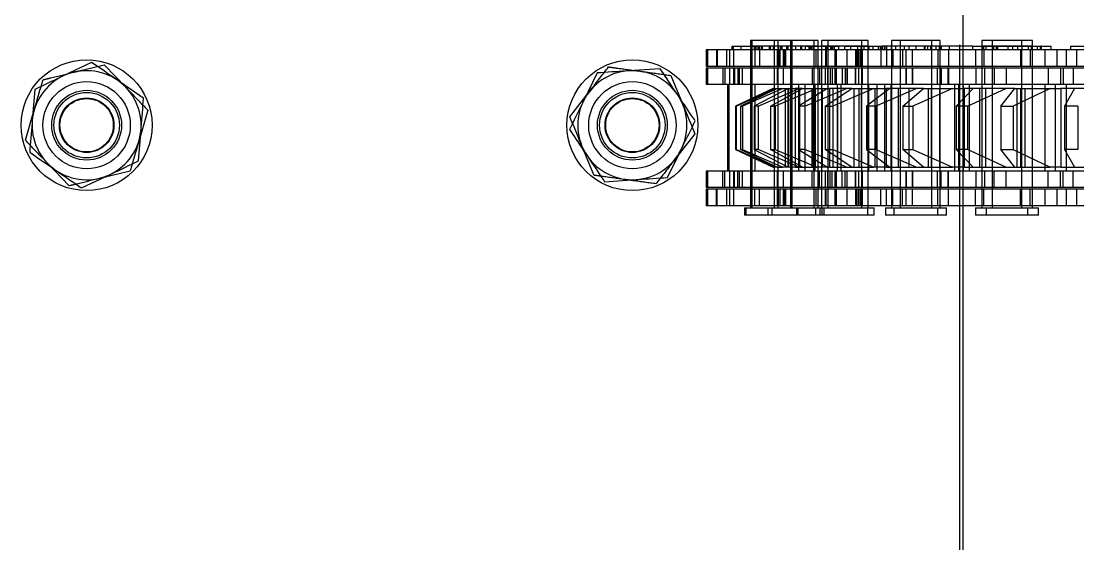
# Model space of a CAD drawing. Header units: metres. Extents: x 0 to 21025, y 0 to 14850.
# Drawn here: x 2616 to 2712.8, y 9263.2 to 9311.2 of the extents above; entities that cross this region are included whole.
import ezdxf

# ---------------------------------------------------------------- set-up
doc = ezdxf.new("R2010")
doc.units = ezdxf.units.M
doc.header["$LTSCALE"] = 25
doc.linetypes.add('HIDDEN2', pattern=[4.7625, 3.175, -1.5875])
for name, color, linetype in [('SL1', 8, 'Continuous'), ('SL4', 4, 'Continuous'), ('ST1', 7, 'HIDDEN2')]:
    doc.layers.add(name, color=color, linetype=linetype)

msp = doc.modelspace()

# ---------------------------------------------------------------- linework, layer by layer
at = {"layer": 'SL1'}
msp.add_line((2702.284, 9379.634), (2702.284, 9003.134), dxfattribs=at)
at = {"layer": 'SL4'}
for p, q in [((2622.46, 9307.379), (2619.853, 9306.14)), ((2674.542, 9306.807), (2671.662, 9306.612)), ((2668.782, 9306.418), (2667.51, 9303.826)), ((2617.245, 9304.901), (2617.015, 9302.023)), ((2626.752, 9298.347), (2626.983, 9301.224)), ((2675.216, 9296.83), (2676.488, 9299.421)), ((2621.538, 9295.869), (2624.145, 9297.108)), ((2669.456, 9296.44), (2672.336, 9296.635))]:
    msp.add_line(p, q, dxfattribs=at)
for centre, start, end in [((2621.999, 9301.624), 115.41811, 175.41811), ((2621.999, 9301.624), 55.41811, 115.41811), ((2671.999, 9301.624), 93.86493, 153.86493), ((2671.999, 9301.624), 33.86493, 93.86493), ((2621.999, 9301.624), 355.41811, 55.41811), ((2671.999, 9301.624), 333.86493, 33.86493), ((2671.999, 9301.624), 153.86493, 213.86493), ((2621.999, 9301.624), 175.41811, 235.41811), ((2621.999, 9301.624), 295.41811, 355.41811), ((2671.999, 9301.624), 273.86493, 333.86493), ((2671.999, 9301.624), 213.86493, 273.86493), ((2621.999, 9301.624), 235.41811, 295.41811)]:
    msp.add_arc(centre, 5, start, end, dxfattribs=at)
for points, knots in [([(2624.837, 9305.74), (2624.65, 9305.869), (2623.846, 9306.423), (2623.062, 9306.964), (2622.46, 9307.379)], [0, 0, 0, 0, 0.231849, 1, 1, 1, 1]), ([(2676.151, 9304.41), (2676.024, 9304.598), (2675.48, 9305.409), (2674.95, 9306.199), (2674.542, 9306.807)], [0, 0, 0, 0, 0.231849, 1, 1, 1, 1]), ([(2619.853, 9306.14), (2619.791, 9306.11), (2618.91, 9305.692), (2618.048, 9305.282), (2617.245, 9304.901)], [0, 0, 0, 0, 0.070201, 1, 1, 1, 1]), ([(2671.662, 9306.612), (2671.594, 9306.608), (2670.621, 9306.542), (2669.668, 9306.477), (2668.782, 9306.418)], [0, 0, 0, 0, 0.070201, 1, 1, 1, 1]), ([(2627.213, 9304.102), (2627.05, 9304.214), (2626.276, 9304.748), (2625.472, 9305.302), (2624.837, 9305.74)], [0, 0, 0, 0, 0.211001, 1, 1, 1, 1]), ([(2626.983, 9301.224), (2626.988, 9301.292), (2627.066, 9302.264), (2627.143, 9303.216), (2627.213, 9304.102)], [0, 0, 0, 0, 0.070201, 1, 1, 1, 1]), ([(2677.759, 9302.013), (2677.649, 9302.177), (2677.125, 9302.958), (2676.58, 9303.769), (2676.151, 9304.41)], [0, 0, 0, 0, 0.211001, 1, 1, 1, 1]), ([(2667.51, 9303.826), (2667.48, 9303.765), (2667.051, 9302.889), (2666.63, 9302.032), (2666.238, 9301.234)], [0, 0, 0, 0, 0.070201, 1, 1, 1, 1]), ([(2617.015, 9302.023), (2617.009, 9301.955), (2616.931, 9300.983), (2616.855, 9300.031), (2616.784, 9299.145)], [0, 0, 0, 0, 0.070201, 1, 1, 1, 1]), ([(2676.488, 9299.421), (2676.518, 9299.483), (2676.947, 9300.358), (2677.368, 9301.215), (2677.759, 9302.013)], [0, 0, 0, 0, 0.070201, 1, 1, 1, 1]), ([(2666.238, 9301.234), (2666.646, 9300.627), (2667.177, 9299.837), (2667.721, 9299.025), (2667.847, 9298.837)], [0, 0, 0, 0, 0.7681507, 1, 1, 1, 1]), ([(2616.784, 9299.145), (2617.386, 9298.73), (2618.17, 9298.19), (2618.974, 9297.636), (2619.161, 9297.507)], [0, 0, 0, 0, 0.7681507, 1, 1, 1, 1]), ([(2624.145, 9297.108), (2624.207, 9297.137), (2625.087, 9297.555), (2625.95, 9297.965), (2626.752, 9298.347)], [0, 0, 0, 0, 0.070201, 1, 1, 1, 1]), ([(2667.847, 9298.837), (2668.277, 9298.197), (2668.821, 9297.386), (2669.345, 9296.605), (2669.456, 9296.44)], [0, 0, 0, 0, 0.788999, 1, 1, 1, 1]), ([(2619.161, 9297.507), (2619.796, 9297.069), (2620.6, 9296.515), (2621.374, 9295.981), (2621.538, 9295.869)], [0, 0, 0, 0, 0.788999, 1, 1, 1, 1]), ([(2672.336, 9296.635), (2672.404, 9296.64), (2673.377, 9296.705), (2674.33, 9296.77), (2675.216, 9296.83)], [0, 0, 0, 0, 0.070201, 1, 1, 1, 1])]:
    msp.add_open_spline(points, degree=3, knots=knots, dxfattribs=at)
at = {"layer": 'ST1'}
for p, q in [((2701.999, 9229.634), (2701.999, 9374.249)), ((2681.118, 9308.873), (2681.118, 9308.541)), ((2681.118, 9308.873), (2683.164, 9308.873)), ((2681.238, 9308.873), (2681.238, 9308.541)), ((2681.956, 9308.541), (2681.956, 9308.873)), ((2684.975, 9309.384), (2682.825, 9309.384)), ((2682.825, 9309.384), (2682.825, 9308.91)), ((2682.825, 9308.91), (2684.975, 9308.91)), ((2682.825, 9308.873), (2682.825, 9307.021)), ((2682.944, 9309.384), (2682.944, 9308.91)), ((2682.944, 9308.873), (2682.944, 9307.021)), ((2683.164, 9308.873), (2683.164, 9308.541)), ((2683.184, 9308.873), (2683.164, 9308.873)), ((2683.164, 9308.873), (2683.268, 9308.873)), ((2683.184, 9308.873), (2683.184, 9308.541)), ((2683.194, 9308.91), (2683.194, 9308.541)), ((2683.268, 9308.873), (2683.483, 9308.873)), ((2683.268, 9308.873), (2683.268, 9308.541)), ((2683.313, 9308.91), (2683.313, 9308.541)), ((2683.483, 9308.873), (2683.483, 9308.541)), ((2687.833, 9308.873), (2683.483, 9308.873)), ((2683.623, 9308.873), (2683.623, 9308.541)), ((2683.8, 9308.873), (2683.8, 9308.541)), ((2683.861, 9308.873), (2683.861, 9308.541)), ((2683.889, 9308.873), (2683.889, 9308.541)), ((2684.553, 9308.541), (2684.553, 9308.873)), ((2684.634, 9308.873), (2684.634, 9308.541)), ((2684.906, 9308.873), (2684.906, 9308.541)), ((2687.452, 9309.384), (2684.975, 9309.384)), ((2684.975, 9309.384), (2684.975, 9308.91)), ((2684.975, 9308.91), (2688.665, 9308.91)), ((2684.975, 9308.873), (2684.975, 9307.021)), ((2685.33, 9309.384), (2685.33, 9308.91)), ((2685.33, 9308.873), (2685.33, 9307.021)), ((2685.344, 9308.91), (2685.344, 9308.541)), ((2685.399, 9308.873), (2685.399, 9308.541)), ((2685.57, 9308.873), (2685.57, 9308.541)), ((2685.659, 9308.873), (2685.659, 9308.541)), ((2685.699, 9308.91), (2685.699, 9308.541)), ((2686.115, 9308.873), (2686.115, 9308.541)), ((2686.135, 9308.873), (2686.135, 9308.541)), ((2686.146, 9308.541), (2686.146, 9308.91)), ((2686.265, 9308.541), (2686.265, 9308.91)), ((2686.515, 9308.91), (2686.515, 9309.384)), ((2686.515, 9307.021), (2686.515, 9308.873)), ((2686.543, 9308.873), (2686.543, 9308.541)), ((2686.634, 9308.91), (2686.634, 9309.384)), ((2686.634, 9307.021), (2686.634, 9308.873)), ((2686.932, 9308.873), (2686.932, 9308.541)), ((2687.388, 9308.873), (2687.388, 9308.541)), ((2688.665, 9309.384), (2687.452, 9309.384)), ((2687.503, 9308.873), (2687.503, 9308.541)), ((2687.833, 9308.873), (2687.833, 9308.541)), ((2687.833, 9308.873), (2690.89, 9308.873)), ((2688.153, 9308.873), (2688.153, 9308.541)), ((2688.206, 9308.873), (2688.206, 9308.541)), ((2688.222, 9308.873), (2688.222, 9308.541)), ((2688.296, 9308.541), (2688.296, 9308.91)), ((2688.341, 9308.873), (2688.341, 9308.541)), ((2688.435, 9308.873), (2688.435, 9308.541)), ((2688.583, 9308.873), (2688.583, 9308.541)), ((2688.651, 9308.541), (2688.651, 9308.91)), ((2689.02, 9309.384), (2688.665, 9309.384)), ((2688.665, 9308.91), (2688.665, 9309.384)), ((2688.665, 9308.91), (2689.02, 9308.91)), ((2688.665, 9307.021), (2688.665, 9308.873)), ((2689.02, 9308.91), (2689.02, 9309.384)), ((2689.02, 9307.021), (2689.02, 9308.873)), ((2691.802, 9309.384), (2689.325, 9309.384)), ((2689.325, 9309.384), (2689.325, 9308.91)), ((2689.325, 9308.91), (2693.015, 9308.91)), ((2689.325, 9308.873), (2689.325, 9307.021)), ((2689.694, 9308.91), (2689.694, 9308.541)), ((2689.784, 9308.873), (2689.784, 9308.541)), ((2689.904, 9309.384), (2689.904, 9308.91)), ((2689.904, 9308.873), (2689.904, 9307.021)), ((2690.157, 9308.873), (2690.157, 9308.541)), ((2690.163, 9308.873), (2690.163, 9308.541)), ((2690.273, 9308.91), (2690.273, 9308.541)), ((2690.34, 9308.873), (2690.34, 9308.541)), ((2690.488, 9308.873), (2690.488, 9308.541)), ((2690.89, 9308.873), (2690.89, 9308.541)), ((2691.447, 9308.873), (2690.89, 9308.873)), ((2691.447, 9308.873), (2691.447, 9308.541)), ((2691.447, 9308.873), (2692.936, 9308.873)), ((2693.015, 9309.384), (2691.802, 9309.384)), ((2691.991, 9308.873), (2691.991, 9308.541)), ((2692.646, 9308.541), (2692.646, 9308.91)), ((2692.936, 9308.873), (2692.936, 9308.541)), ((2692.936, 9308.873), (2693.663, 9308.873)), ((2693.594, 9309.384), (2693.015, 9309.384)), ((2693.015, 9308.91), (2693.015, 9309.384)), ((2693.015, 9308.91), (2693.594, 9308.91)), ((2693.015, 9307.021), (2693.015, 9308.873)), ((2693.225, 9308.541), (2693.225, 9308.91)), ((2693.594, 9308.91), (2693.594, 9309.384)), ((2693.594, 9307.021), (2693.594, 9308.873)), ((2693.663, 9308.873), (2693.663, 9308.541)), ((2693.663, 9308.873), (2694.029, 9308.873)), ((2694.029, 9308.873), (2694.884, 9308.873)), ((2694.029, 9308.873), (2694.029, 9308.541)), ((2694.507, 9308.873), (2694.507, 9308.541)), ((2694.722, 9308.541), (2694.722, 9308.873)), ((2694.813, 9308.873), (2694.813, 9308.541)), ((2694.884, 9308.873), (2694.884, 9308.541)), ((2703.149, 9308.873), (2694.884, 9308.873)), ((2695.062, 9308.873), (2695.062, 9308.541)), ((2695.114, 9308.873), (2695.114, 9308.541)), ((2695.301, 9308.541), (2695.301, 9308.873)), ((2695.712, 9308.873), (2695.712, 9308.541)), ((2698.782, 9309.384), (2695.736, 9309.384)), ((2695.736, 9309.384), (2695.736, 9308.91)), ((2695.736, 9308.91), (2699.426, 9308.91)), ((2695.736, 9308.873), (2695.736, 9307.021)), ((2696.105, 9308.91), (2696.105, 9308.541)), ((2696.52, 9309.384), (2696.52, 9308.91)), ((2696.526, 9308.873), (2696.526, 9308.541)), ((2696.889, 9308.91), (2696.889, 9308.541)), ((2697.319, 9308.873), (2697.319, 9308.541)), ((2697.963, 9308.873), (2697.963, 9308.541)), ((2698.731, 9308.873), (2698.731, 9308.541)), ((2698.781, 9308.873), (2698.781, 9308.541)), ((2699.426, 9309.384), (2698.782, 9309.384)), ((2699.057, 9308.541), (2699.057, 9308.91)), ((2699.306, 9308.873), (2699.306, 9308.541)), ((2700.21, 9309.384), (2699.426, 9309.384)), ((2699.426, 9308.91), (2699.426, 9309.384)), ((2699.426, 9308.91), (2700.21, 9308.91)), ((2699.426, 9307.021), (2699.426, 9308.873)), ((2699.841, 9308.541), (2699.841, 9308.91)), ((2700.102, 9308.873), (2700.102, 9308.541)), ((2700.21, 9308.91), (2700.21, 9309.384)), ((2700.21, 9307.021), (2700.21, 9308.873)), ((2700.278, 9308.873), (2700.278, 9308.541)), ((2701.018, 9308.873), (2701.018, 9308.541)), ((2703.149, 9308.873), (2703.149, 9308.541)), ((2703.149, 9308.873), (2706.828, 9308.873)), ((2707.047, 9309.384), (2704.001, 9309.384)), ((2704.001, 9309.384), (2704.001, 9308.91)), ((2704.001, 9308.91), (2707.691, 9308.91)), ((2704.001, 9308.873), (2704.001, 9307.021)), ((2704.121, 9308.873), (2704.121, 9308.541)), ((2704.158, 9308.873), (2704.158, 9308.541)), ((2704.37, 9308.91), (2704.37, 9308.541)), ((2704.965, 9309.384), (2704.965, 9308.91)), ((2704.965, 9308.873), (2704.965, 9307.021)), ((2705.073, 9308.873), (2705.073, 9308.541)), ((2705.334, 9308.91), (2705.334, 9308.541)), ((2705.446, 9308.873), (2705.446, 9308.541)), ((2705.464, 9308.873), (2705.464, 9308.541)), ((2706.395, 9308.873), (2706.395, 9308.541)), ((2706.828, 9308.873), (2706.828, 9308.541)), ((2706.828, 9308.873), (2707.687, 9308.873)), ((2707.691, 9309.384), (2707.047, 9309.384)), ((2707.322, 9308.541), (2707.322, 9308.91)), ((2707.687, 9308.873), (2707.687, 9308.541)), ((2707.687, 9308.873), (2709.07, 9308.873)), ((2708.655, 9309.384), (2707.691, 9309.384)), ((2707.691, 9308.91), (2707.691, 9309.384)), ((2707.691, 9308.91), (2708.655, 9308.91)), ((2708.286, 9308.541), (2708.286, 9308.91)), ((2708.543, 9308.873), (2708.543, 9308.541)), ((2708.655, 9308.91), (2708.655, 9309.384)), ((2708.655, 9307.021), (2708.655, 9308.873)), ((2709.07, 9308.873), (2709.07, 9308.541)), ((2709.07, 9308.873), (2709.398, 9308.873)), ((2709.463, 9308.873), (2709.398, 9308.873)), ((2709.398, 9308.541), (2709.398, 9308.873)), ((2709.463, 9308.873), (2709.463, 9308.541)), ((2709.463, 9308.873), (2710.362, 9308.873)), ((2710.362, 9308.541), (2710.362, 9308.873)), ((2712.148, 9308.873), (2713.988, 9308.873)), ((2712.148, 9308.873), (2712.148, 9308.541)), ((2680.9, 9308.541), (2678.75, 9308.541)), ((2678.75, 9308.541), (2678.75, 9307.021)), ((2678.869, 9308.541), (2678.869, 9307.021)), ((2679.703, 9308.541), (2679.703, 9307.021)), ((2679.763, 9308.541), (2679.763, 9307.021)), ((2680.657, 9307.021), (2680.657, 9308.541)), ((2683.213, 9308.541), (2680.9, 9308.541)), ((2680.9, 9308.541), (2680.9, 9307.021)), ((2681.255, 9308.541), (2681.255, 9307.021)), ((2682.825, 9308.541), (2682.825, 9294.042)), ((2682.944, 9308.541), (2682.944, 9294.042)), ((2683.213, 9308.541), (2683.213, 9307.021)), ((2685.25, 9308.541), (2683.213, 9308.541)), ((2683.657, 9308.541), (2683.657, 9307.021)), ((2684.975, 9308.541), (2684.975, 9294.042)), ((2691.661, 9308.541), (2685.25, 9308.541)), ((2685.25, 9308.541), (2685.25, 9307.021)), ((2685.33, 9308.541), (2685.33, 9294.042)), ((2685.388, 9308.541), (2685.388, 9307.021)), ((2685.526, 9307.021), (2685.526, 9308.541)), ((2685.829, 9308.541), (2685.829, 9307.021)), ((2685.944, 9308.541), (2685.944, 9307.021)), ((2686.059, 9307.021), (2686.059, 9308.541)), ((2686.515, 9294.042), (2686.515, 9308.541)), ((2686.634, 9294.042), (2686.634, 9308.541)), ((2688.665, 9294.042), (2688.665, 9308.541)), ((2688.802, 9308.541), (2688.802, 9307.021)), ((2689.02, 9294.042), (2689.02, 9308.541)), ((2689.325, 9308.541), (2689.325, 9294.042)), ((2689.696, 9308.541), (2689.696, 9307.021)), ((2689.756, 9308.541), (2689.756, 9307.021)), ((2689.904, 9308.541), (2689.904, 9294.042)), ((2690.59, 9307.021), (2690.59, 9308.541)), ((2690.709, 9307.021), (2690.709, 9308.541)), ((2695.854, 9308.541), (2691.661, 9308.541)), ((2691.661, 9308.541), (2691.661, 9307.021)), ((2692.445, 9308.541), (2692.445, 9307.021)), ((2692.463, 9308.541), (2692.463, 9307.021)), ((2692.602, 9308.541), (2692.602, 9307.021)), ((2692.74, 9307.021), (2692.74, 9308.541)), ((2692.864, 9308.541), (2692.864, 9307.021)), ((2692.979, 9308.541), (2692.979, 9307.021)), ((2693.015, 9294.042), (2693.015, 9308.541)), ((2693.095, 9307.021), (2693.095, 9308.541)), ((2693.594, 9294.042), (2693.594, 9308.541)), ((2694.777, 9308.541), (2694.777, 9307.021)), ((2695.267, 9308.541), (2695.267, 9307.021)), ((2695.736, 9308.541), (2695.736, 9294.042)), ((2695.854, 9308.541), (2695.854, 9307.021)), ((2699.986, 9308.541), (2695.854, 9308.541)), ((2696.52, 9308.541), (2696.52, 9307.021)), ((2696.52, 9308.541), (2696.52, 9294.042)), ((2696.745, 9308.541), (2696.745, 9307.021)), ((2697.09, 9307.021), (2697.09, 9308.541)), ((2697.669, 9307.021), (2697.669, 9308.541)), ((2699.426, 9294.042), (2699.426, 9308.541)), ((2699.986, 9308.541), (2699.986, 9307.021)), ((2709.78, 9308.541), (2699.986, 9308.541)), ((2700.21, 9294.042), (2700.21, 9308.541)), ((2700.967, 9308.541), (2700.967, 9307.021)), ((2703.441, 9308.541), (2703.441, 9307.021)), ((2704.001, 9308.541), (2704.001, 9294.042)), ((2704.208, 9308.541), (2704.208, 9307.021)), ((2704.965, 9308.541), (2704.965, 9294.042)), ((2707.573, 9308.541), (2707.573, 9307.021)), ((2707.691, 9307.021), (2707.691, 9308.541)), ((2707.691, 9294.042), (2707.691, 9308.541)), ((2708.431, 9308.541), (2708.431, 9307.021)), ((2708.655, 9294.042), (2708.655, 9308.541)), ((2716.073, 9308.541), (2709.78, 9308.541)), ((2709.78, 9308.541), (2709.78, 9307.021)), ((2710.894, 9308.541), (2710.894, 9307.021)), ((2711.766, 9307.021), (2711.766, 9308.541)), ((2712.73, 9307.021), (2712.73, 9308.541)), ((2623.612, 9307.167), (2625.609, 9305.083)), ((2680.9, 9307.021), (2678.75, 9307.021)), ((2680.283, 9306.869), (2678.75, 9306.869)), ((2678.75, 9306.869), (2678.75, 9305.349)), ((2678.869, 9306.869), (2678.869, 9305.349)), ((2680.283, 9306.869), (2680.283, 9305.349)), ((2680.9, 9306.869), (2680.283, 9306.869)), ((2680.478, 9306.869), (2680.478, 9305.349)), ((2683.213, 9307.021), (2680.9, 9307.021)), ((2685.25, 9306.869), (2680.9, 9306.869)), ((2680.9, 9306.869), (2680.9, 9305.349)), ((2681.255, 9306.869), (2681.255, 9305.349)), ((2681.358, 9306.869), (2681.358, 9305.349)), ((2681.671, 9306.869), (2681.671, 9305.349)), ((2681.816, 9305.349), (2681.816, 9306.869)), ((2682.087, 9305.349), (2682.087, 9306.869)), ((2682.825, 9306.869), (2682.825, 9305.349)), ((2682.944, 9306.869), (2682.944, 9305.349)), ((2685.25, 9307.021), (2683.213, 9307.021)), ((2684.975, 9306.869), (2684.975, 9305.349)), ((2691.661, 9307.021), (2685.25, 9307.021)), ((2688.459, 9306.869), (2685.25, 9306.869)), ((2685.25, 9306.869), (2685.25, 9305.349)), ((2685.33, 9306.869), (2685.33, 9305.349)), ((2685.829, 9306.869), (2685.829, 9305.349)), ((2686.515, 9305.349), (2686.515, 9306.869)), ((2686.634, 9305.349), (2686.634, 9306.869)), ((2688.459, 9306.869), (2688.459, 9305.349)), ((2691.661, 9306.869), (2688.459, 9306.869)), ((2688.665, 9305.349), (2688.665, 9306.869)), ((2689.02, 9305.349), (2689.02, 9306.869)), ((2689.138, 9306.869), (2689.138, 9305.349)), ((2689.325, 9306.869), (2689.325, 9305.349)), ((2689.674, 9306.869), (2689.674, 9305.349)), ((2689.877, 9306.869), (2689.877, 9305.349)), ((2689.904, 9306.869), (2689.904, 9305.349)), ((2690.132, 9306.869), (2690.132, 9305.349)), ((2690.293, 9306.869), (2690.293, 9305.349)), ((2690.59, 9305.349), (2690.59, 9306.869)), ((2690.709, 9305.349), (2690.709, 9306.869)), ((2691.207, 9306.869), (2691.207, 9305.349)), ((2691.486, 9306.869), (2691.486, 9305.349)), ((2695.854, 9307.021), (2691.661, 9307.021)), ((2699.926, 9306.869), (2691.661, 9306.869)), ((2691.661, 9306.869), (2691.661, 9305.349)), ((2691.665, 9306.869), (2691.665, 9305.349)), ((2691.669, 9305.349), (2691.669, 9306.869)), ((2692.445, 9306.869), (2692.445, 9305.349)), ((2692.446, 9306.869), (2692.446, 9305.349)), ((2692.447, 9305.349), (2692.447, 9306.869)), ((2692.74, 9305.349), (2692.74, 9306.869)), ((2693.015, 9305.349), (2693.015, 9306.869)), ((2693.095, 9305.349), (2693.095, 9306.869)), ((2693.594, 9305.349), (2693.594, 9306.869)), ((2695.736, 9306.869), (2695.736, 9305.349)), ((2699.986, 9307.021), (2695.854, 9307.021)), ((2696.52, 9306.869), (2696.52, 9305.349)), ((2697.082, 9306.869), (2697.082, 9305.349)), ((2697.086, 9306.869), (2697.086, 9305.349)), ((2697.09, 9305.349), (2697.09, 9306.869)), ((2697.667, 9306.869), (2697.667, 9305.349)), ((2697.668, 9306.869), (2697.668, 9305.349)), ((2697.669, 9305.349), (2697.669, 9306.869)), ((2699.426, 9305.349), (2699.426, 9306.869)), ((2705.158, 9306.869), (2699.926, 9306.869)), ((2699.926, 9306.869), (2699.926, 9305.349)), ((2709.78, 9307.021), (2699.986, 9307.021)), ((2700.21, 9305.349), (2700.21, 9306.869)), ((2700.291, 9306.869), (2700.291, 9305.349)), ((2700.89, 9306.869), (2700.89, 9305.349)), ((2700.976, 9306.869), (2700.976, 9305.349)), ((2703.501, 9305.349), (2703.501, 9306.869)), ((2704.001, 9306.869), (2704.001, 9305.349)), ((2704.285, 9305.349), (2704.285, 9306.869)), ((2704.965, 9306.869), (2704.965, 9305.349)), ((2705.158, 9306.869), (2705.158, 9305.349)), ((2710.085, 9306.869), (2705.158, 9306.869)), ((2706.233, 9306.869), (2706.233, 9305.349)), ((2707.691, 9305.349), (2707.691, 9306.869)), ((2708.655, 9305.349), (2708.655, 9306.869)), ((2716.073, 9307.021), (2709.78, 9307.021)), ((2710.085, 9306.869), (2710.085, 9305.349)), ((2720.907, 9306.869), (2710.085, 9306.869)), ((2711.235, 9306.869), (2711.235, 9305.349)), ((2711.462, 9306.869), (2711.462, 9305.349)), ((2712.39, 9306.869), (2712.39, 9305.349)), ((2675.536, 9306.187), (2676.628, 9303.514)), ((2680.283, 9305.349), (2678.75, 9305.349)), ((2680.9, 9305.349), (2680.283, 9305.349)), ((2680.71, 9305.349), (2680.71, 9297.419)), ((2680.829, 9305.349), (2680.829, 9297.419)), ((2685.34, 9305.349), (2680.9, 9305.349)), ((2684.896, 9304.984), (2681.443, 9303.384)), ((2681.519, 9303.384), (2685.115, 9304.984)), ((2681.9, 9303.384), (2685.219, 9304.984)), ((2685.773, 9304.984), (2682.092, 9303.384)), ((2682.825, 9305.349), (2682.825, 9297.419)), ((2682.86, 9305.349), (2682.86, 9297.419)), ((2682.944, 9305.349), (2682.944, 9297.419)), ((2686.28, 9304.984), (2683.166, 9303.384)), ((2683.215, 9305.349), (2683.215, 9297.419)), ((2683.509, 9303.384), (2687.267, 9304.984)), ((2684.639, 9303.384), (2687.575, 9304.984)), ((2684.896, 9304.984), (2685.219, 9304.984)), ((2684.975, 9305.349), (2684.975, 9297.419)), ((2688.885, 9304.984), (2685.094, 9303.384)), ((2685.219, 9304.984), (2685.773, 9304.984)), ((2688.459, 9305.349), (2685.25, 9305.349)), ((2685.33, 9305.349), (2685.33, 9297.419)), ((2685.773, 9304.984), (2686.923, 9304.984)), ((2686, 9304.984), (2686, 9297.784)), ((2686.25, 9304.984), (2686.25, 9297.784)), ((2686.292, 9304.984), (2686.292, 9297.784)), ((2686.515, 9297.419), (2686.515, 9305.349)), ((2686.634, 9297.419), (2686.634, 9305.349)), ((2686.923, 9304.984), (2686.923, 9297.784)), ((2687.575, 9304.984), (2686.923, 9304.984)), ((2689.883, 9304.984), (2687.208, 9303.384)), ((2687.21, 9305.349), (2687.21, 9297.419)), ((2687.303, 9304.984), (2687.303, 9297.784)), ((2687.575, 9304.984), (2688.885, 9304.984)), ((2687.789, 9305.349), (2687.789, 9297.419)), ((2687.805, 9303.384), (2691.604, 9304.984)), ((2688.426, 9304.984), (2688.426, 9297.784)), ((2691.661, 9305.349), (2688.459, 9305.349)), ((2688.551, 9304.984), (2688.551, 9297.784)), ((2688.63, 9297.419), (2688.63, 9305.349)), ((2688.665, 9297.419), (2688.665, 9305.349)), ((2688.749, 9297.419), (2688.749, 9305.349)), ((2688.774, 9297.784), (2688.774, 9304.984)), ((2688.885, 9304.984), (2690.044, 9304.984)), ((2689.02, 9297.419), (2689.02, 9305.349)), ((2689.325, 9305.349), (2689.325, 9297.419)), ((2689.417, 9297.784), (2689.417, 9304.984)), ((2689.649, 9303.384), (2692.106, 9304.984)), ((2689.904, 9305.349), (2689.904, 9297.419)), ((2690.044, 9304.984), (2690.044, 9297.784)), ((2692.106, 9304.984), (2690.044, 9304.984)), ((2694.131, 9304.984), (2690.352, 9303.384)), ((2690.397, 9297.784), (2690.397, 9304.984)), ((2690.78, 9297.419), (2690.78, 9305.349)), ((2690.791, 9304.984), (2690.791, 9297.784)), ((2691.135, 9297.419), (2691.135, 9305.349)), ((2699.926, 9305.349), (2691.661, 9305.349)), ((2692.106, 9304.984), (2694.131, 9304.984)), ((2692.306, 9297.784), (2692.306, 9304.984)), ((2692.751, 9304.984), (2692.751, 9297.784)), ((2692.956, 9304.984), (2692.956, 9297.784)), ((2693.015, 9297.419), (2693.015, 9305.349)), ((2695.587, 9304.984), (2693.437, 9303.384)), ((2693.594, 9297.419), (2693.594, 9305.349)), ((2693.621, 9305.349), (2693.621, 9297.419)), ((2694.131, 9304.984), (2695.261, 9304.984)), ((2694.234, 9297.784), (2694.234, 9304.984)), ((2694.271, 9303.384), (2697.988, 9304.984)), ((2694.405, 9305.349), (2694.405, 9297.419)), ((2695.13, 9297.419), (2695.13, 9305.349)), ((2695.261, 9304.984), (2695.261, 9297.784)), ((2698.668, 9304.984), (2695.261, 9304.984)), ((2695.709, 9297.419), (2695.709, 9305.349)), ((2695.736, 9305.349), (2695.736, 9297.419)), ((2696.352, 9304.984), (2696.352, 9297.784)), ((2696.52, 9305.349), (2696.52, 9297.419)), ((2696.769, 9303.384), (2698.668, 9304.984)), ((2697.347, 9297.784), (2697.347, 9304.984)), ((2701.342, 9304.984), (2697.697, 9303.384)), ((2698.668, 9304.984), (2701.342, 9304.984)), ((2699.087, 9304.984), (2699.087, 9297.784)), ((2699.363, 9304.984), (2699.363, 9297.784)), ((2699.426, 9297.419), (2699.426, 9305.349)), ((2705.158, 9305.349), (2699.926, 9305.349)), ((2700.162, 9297.784), (2700.162, 9304.984)), ((2700.21, 9297.419), (2700.21, 9305.349)), ((2701.342, 9304.984), (2702.408, 9304.984)), ((2701.541, 9297.419), (2701.541, 9305.349)), ((2703.21, 9304.984), (2701.654, 9303.384)), ((2701.886, 9305.349), (2701.886, 9297.419)), ((2702.325, 9297.419), (2702.325, 9305.349)), ((2702.408, 9304.984), (2702.408, 9297.784)), ((2707.05, 9304.984), (2702.408, 9304.984)), ((2702.697, 9303.384), (2706.214, 9304.984)), ((2702.85, 9305.349), (2702.85, 9297.419)), ((2703.807, 9304.984), (2703.807, 9297.784)), ((2704.001, 9305.349), (2704.001, 9297.419)), ((2704.379, 9297.784), (2704.379, 9304.984)), ((2704.965, 9305.349), (2704.965, 9297.419)), ((2710.085, 9305.349), (2705.158, 9305.349)), ((2705.769, 9303.384), (2707.05, 9304.984)), ((2710.287, 9304.984), (2706.892, 9303.384)), ((2707.05, 9304.984), (2710.287, 9304.984)), ((2707.228, 9304.984), (2707.228, 9297.784)), ((2707.568, 9304.984), (2707.568, 9297.784)), ((2707.691, 9297.419), (2707.691, 9305.349)), ((2707.99, 9297.784), (2707.99, 9304.984)), ((2708.655, 9297.419), (2708.655, 9305.349)), ((2709.806, 9297.419), (2709.806, 9305.349)), ((2720.907, 9305.349), (2710.085, 9305.349)), ((2710.287, 9304.984), (2711.254, 9304.984)), ((2710.77, 9297.419), (2710.77, 9305.349)), ((2711.254, 9304.984), (2711.254, 9297.784)), ((2716.982, 9304.984), (2711.254, 9304.984)), ((2712.506, 9304.984), (2711.595, 9303.384)), ((2711.74, 9305.349), (2711.74, 9297.419)), ((2666.278, 9302.405), (2668.047, 9304.687)), ((2616.391, 9300.249), (2617.198, 9303.021)), ((2627.606, 9302.998), (2626.8, 9300.226)), ((2681.443, 9303.384), (2681.443, 9299.384)), ((2681.519, 9303.384), (2681.443, 9303.384)), ((2681.519, 9303.384), (2681.519, 9299.384)), ((2681.9, 9303.384), (2682.092, 9303.384)), ((2681.9, 9303.384), (2681.9, 9299.384)), ((2682.092, 9303.384), (2682.092, 9299.384)), ((2683.166, 9303.384), (2683.166, 9299.384)), ((2683.509, 9303.384), (2683.166, 9303.384)), ((2683.509, 9303.384), (2683.509, 9299.384)), ((2684.639, 9303.384), (2685.094, 9303.384)), ((2684.639, 9303.384), (2684.639, 9299.384)), ((2685.094, 9303.384), (2685.094, 9299.384)), ((2687.208, 9303.384), (2687.208, 9299.384)), ((2687.805, 9303.384), (2687.208, 9303.384)), ((2687.805, 9303.384), (2687.805, 9299.384)), ((2689.649, 9303.384), (2690.352, 9303.384)), ((2689.649, 9303.384), (2689.649, 9299.384)), ((2690.352, 9303.384), (2690.352, 9299.384)), ((2693.437, 9303.384), (2693.437, 9299.384)), ((2694.271, 9303.384), (2693.437, 9303.384)), ((2694.271, 9303.384), (2694.271, 9299.384)), ((2696.769, 9303.384), (2697.697, 9303.384)), ((2696.769, 9303.384), (2696.769, 9299.384)), ((2697.697, 9303.384), (2697.697, 9299.384)), ((2701.654, 9303.384), (2701.654, 9299.384)), ((2702.697, 9303.384), (2701.654, 9303.384)), ((2702.697, 9303.384), (2702.697, 9299.384)), ((2705.769, 9303.384), (2705.769, 9299.384)), ((2705.769, 9303.384), (2706.892, 9303.384)), ((2706.892, 9303.384), (2706.892, 9299.384)), ((2711.595, 9303.384), (2711.595, 9299.384)), ((2712.814, 9303.384), (2711.595, 9303.384)), ((2712.814, 9303.384), (2712.814, 9299.384)), ((2677.719, 9300.842), (2675.951, 9298.56)), ((2668.462, 9297.06), (2667.37, 9299.733)), ((2681.443, 9299.384), (2684.896, 9297.784)), ((2681.519, 9299.384), (2681.443, 9299.384)), ((2685.115, 9297.784), (2681.519, 9299.384)), ((2685.219, 9297.784), (2681.9, 9299.384)), ((2681.9, 9299.384), (2682.092, 9299.384)), ((2682.092, 9299.384), (2685.773, 9297.784)), ((2683.166, 9299.384), (2686.28, 9297.784)), ((2683.509, 9299.384), (2683.166, 9299.384)), ((2687.267, 9297.784), (2683.509, 9299.384)), ((2687.575, 9297.784), (2684.639, 9299.384)), ((2684.639, 9299.384), (2685.094, 9299.384)), ((2685.094, 9299.384), (2688.885, 9297.784)), ((2687.208, 9299.384), (2689.883, 9297.784)), ((2687.805, 9299.384), (2687.208, 9299.384)), ((2691.604, 9297.784), (2687.805, 9299.384)), ((2692.106, 9297.784), (2689.649, 9299.384)), ((2689.649, 9299.384), (2690.352, 9299.384)), ((2690.352, 9299.384), (2694.131, 9297.784)), ((2693.437, 9299.384), (2695.587, 9297.784)), ((2694.271, 9299.384), (2693.437, 9299.384)), ((2697.988, 9297.784), (2694.271, 9299.384)), ((2698.668, 9297.784), (2696.769, 9299.384)), ((2696.769, 9299.384), (2697.697, 9299.384)), ((2697.697, 9299.384), (2701.342, 9297.784)), ((2701.654, 9299.384), (2703.21, 9297.784)), ((2702.697, 9299.384), (2701.654, 9299.384)), ((2706.214, 9297.784), (2702.697, 9299.384)), ((2707.05, 9297.784), (2705.769, 9299.384)), ((2705.769, 9299.384), (2706.892, 9299.384)), ((2706.892, 9299.384), (2710.287, 9297.784)), ((2711.595, 9299.384), (2712.506, 9297.784)), ((2712.814, 9299.384), (2711.595, 9299.384)), ((2620.385, 9296.08), (2618.388, 9298.165)), ((2680.283, 9297.419), (2678.75, 9297.419)), ((2678.75, 9297.419), (2678.75, 9295.899)), ((2678.869, 9297.419), (2678.869, 9295.899)), ((2680.283, 9295.899), (2680.283, 9297.419)), ((2680.9, 9297.419), (2680.283, 9297.419)), ((2680.478, 9295.899), (2680.478, 9297.419)), ((2685.25, 9297.419), (2680.9, 9297.419)), ((2680.9, 9297.419), (2680.9, 9295.899)), ((2681.255, 9297.419), (2681.255, 9295.899)), ((2681.358, 9295.899), (2681.358, 9297.419)), ((2681.671, 9295.899), (2681.671, 9297.419)), ((2681.816, 9295.899), (2681.816, 9297.419)), ((2682.087, 9295.899), (2682.087, 9297.419)), ((2682.825, 9297.419), (2682.825, 9295.899)), ((2682.944, 9297.419), (2682.944, 9295.899)), ((2685.219, 9297.784), (2684.896, 9297.784)), ((2684.975, 9297.419), (2684.975, 9295.899)), ((2685.219, 9297.784), (2685.773, 9297.784)), ((2688.459, 9297.419), (2685.25, 9297.419)), ((2685.25, 9297.419), (2685.25, 9295.899)), ((2685.33, 9297.419), (2685.33, 9295.899)), ((2686.923, 9297.784), (2685.773, 9297.784)), ((2685.829, 9297.419), (2685.829, 9295.899)), ((2686.515, 9295.899), (2686.515, 9297.419)), ((2686.634, 9295.899), (2686.634, 9297.419)), ((2686.923, 9297.784), (2687.575, 9297.784)), ((2687.575, 9297.784), (2688.885, 9297.784)), ((2688.459, 9295.899), (2688.459, 9297.419)), ((2691.661, 9297.419), (2688.459, 9297.419)), ((2688.665, 9295.899), (2688.665, 9297.419)), ((2690.044, 9297.784), (2688.885, 9297.784)), ((2689.02, 9295.899), (2689.02, 9297.419)), ((2689.138, 9295.899), (2689.138, 9297.419)), ((2689.325, 9297.419), (2689.325, 9295.899)), ((2689.674, 9297.419), (2689.674, 9295.899)), ((2689.877, 9297.419), (2689.877, 9295.899)), ((2689.904, 9297.419), (2689.904, 9295.899)), ((2690.044, 9297.784), (2692.106, 9297.784)), ((2690.132, 9295.899), (2690.132, 9297.419)), ((2690.293, 9295.899), (2690.293, 9297.419)), ((2690.59, 9295.899), (2690.59, 9297.419)), ((2690.709, 9295.899), (2690.709, 9297.419)), ((2691.207, 9295.899), (2691.207, 9297.419)), ((2691.486, 9295.899), (2691.486, 9297.419)), ((2699.926, 9297.419), (2691.661, 9297.419)), ((2691.661, 9297.419), (2691.661, 9295.899)), ((2691.665, 9295.899), (2691.665, 9297.419)), ((2691.669, 9295.899), (2691.669, 9297.419)), ((2692.106, 9297.784), (2694.131, 9297.784)), ((2692.445, 9297.419), (2692.445, 9295.899)), ((2692.446, 9295.899), (2692.446, 9297.419)), ((2692.447, 9295.899), (2692.447, 9297.419)), ((2692.74, 9295.899), (2692.74, 9297.419)), ((2693.015, 9295.899), (2693.015, 9297.419)), ((2693.095, 9295.899), (2693.095, 9297.419)), ((2693.594, 9295.899), (2693.594, 9297.419)), ((2695.261, 9297.784), (2694.131, 9297.784)), ((2695.261, 9297.784), (2698.668, 9297.784)), ((2695.736, 9297.419), (2695.736, 9295.899)), ((2696.52, 9297.419), (2696.52, 9295.899)), ((2697.082, 9297.419), (2697.082, 9295.899)), ((2697.086, 9295.899), (2697.086, 9297.419)), ((2697.09, 9295.899), (2697.09, 9297.419)), ((2697.667, 9297.419), (2697.667, 9295.899)), ((2697.668, 9295.899), (2697.668, 9297.419)), ((2697.669, 9295.899), (2697.669, 9297.419)), ((2698.668, 9297.784), (2701.342, 9297.784)), ((2699.426, 9295.899), (2699.426, 9297.419)), ((2705.158, 9297.419), (2699.926, 9297.419)), ((2699.926, 9297.419), (2699.926, 9295.899)), ((2700.21, 9295.899), (2700.21, 9297.419)), ((2700.291, 9295.899), (2700.291, 9297.419)), ((2700.89, 9297.419), (2700.89, 9295.899)), ((2700.976, 9295.899), (2700.976, 9297.419)), ((2702.408, 9297.784), (2701.342, 9297.784)), ((2702.408, 9297.784), (2707.05, 9297.784)), ((2703.501, 9295.899), (2703.501, 9297.419)), ((2704.001, 9297.419), (2704.001, 9295.899)), ((2704.285, 9295.899), (2704.285, 9297.419)), ((2704.965, 9297.419), (2704.965, 9295.899)), ((2705.158, 9295.899), (2705.158, 9297.419)), ((2710.085, 9297.419), (2705.158, 9297.419)), ((2706.233, 9295.899), (2706.233, 9297.419)), ((2707.05, 9297.784), (2710.287, 9297.784)), ((2707.691, 9295.899), (2707.691, 9297.419)), ((2708.655, 9295.899), (2708.655, 9297.419)), ((2710.085, 9295.899), (2710.085, 9297.419)), ((2720.907, 9297.419), (2710.085, 9297.419)), ((2711.254, 9297.784), (2710.287, 9297.784)), ((2711.235, 9295.899), (2711.235, 9297.419)), ((2711.254, 9297.784), (2716.982, 9297.784)), ((2711.462, 9295.899), (2711.462, 9297.419)), ((2712.39, 9295.899), (2712.39, 9297.419)), ((2680.283, 9295.899), (2678.75, 9295.899)), ((2680.9, 9295.747), (2678.75, 9295.747)), ((2678.75, 9295.747), (2678.75, 9294.227)), ((2678.869, 9295.747), (2678.869, 9294.227)), ((2679.703, 9294.227), (2679.703, 9295.747)), ((2679.763, 9294.227), (2679.763, 9295.747)), ((2680.9, 9295.899), (2680.283, 9295.899)), ((2680.657, 9294.227), (2680.657, 9295.747)), ((2685.25, 9295.899), (2680.9, 9295.899)), ((2683.213, 9295.747), (2680.9, 9295.747)), ((2680.9, 9295.747), (2680.9, 9294.227)), ((2681.255, 9295.747), (2681.255, 9294.227)), ((2682.825, 9295.747), (2682.825, 9294.227)), ((2682.944, 9295.747), (2682.944, 9294.227)), ((2683.213, 9294.227), (2683.213, 9295.747)), ((2685.25, 9295.747), (2683.213, 9295.747)), ((2683.657, 9294.227), (2683.657, 9295.747)), ((2684.975, 9295.747), (2684.975, 9294.227)), ((2688.459, 9295.899), (2685.25, 9295.899)), ((2691.661, 9295.747), (2685.25, 9295.747)), ((2685.25, 9295.747), (2685.25, 9294.227)), ((2685.33, 9295.747), (2685.33, 9294.227)), ((2685.388, 9294.227), (2685.388, 9295.747)), ((2685.526, 9294.227), (2685.526, 9295.747)), ((2685.829, 9295.747), (2685.829, 9294.227)), ((2685.944, 9294.227), (2685.944, 9295.747)), ((2686.059, 9294.227), (2686.059, 9295.747)), ((2686.515, 9294.227), (2686.515, 9295.747)), ((2686.634, 9294.227), (2686.634, 9295.747)), ((2691.661, 9295.899), (2688.459, 9295.899)), ((2688.665, 9294.227), (2688.665, 9295.747)), ((2688.802, 9295.747), (2688.802, 9294.227)), ((2689.02, 9294.227), (2689.02, 9295.747)), ((2689.325, 9295.747), (2689.325, 9294.227)), ((2689.696, 9294.227), (2689.696, 9295.747)), ((2689.756, 9294.227), (2689.756, 9295.747)), ((2689.904, 9295.747), (2689.904, 9294.227)), ((2690.59, 9294.227), (2690.59, 9295.747)), ((2690.709, 9294.227), (2690.709, 9295.747)), ((2699.926, 9295.899), (2691.661, 9295.899)), ((2695.854, 9295.747), (2691.661, 9295.747)), ((2691.661, 9295.747), (2691.661, 9294.227)), ((2692.445, 9295.747), (2692.445, 9294.227)), ((2692.463, 9295.747), (2692.463, 9294.227)), ((2692.602, 9294.227), (2692.602, 9295.747)), ((2692.74, 9294.227), (2692.74, 9295.747)), ((2692.864, 9295.747), (2692.864, 9294.227)), ((2692.979, 9294.227), (2692.979, 9295.747)), ((2693.015, 9294.227), (2693.015, 9295.747)), ((2693.095, 9294.227), (2693.095, 9295.747)), ((2693.594, 9294.227), (2693.594, 9295.747)), ((2694.777, 9294.227), (2694.777, 9295.747)), ((2695.267, 9294.227), (2695.267, 9295.747)), ((2695.736, 9295.747), (2695.736, 9294.227)), ((2695.854, 9294.227), (2695.854, 9295.747)), ((2699.986, 9295.747), (2695.854, 9295.747)), ((2696.52, 9295.747), (2696.52, 9294.227)), ((2696.745, 9294.227), (2696.745, 9295.747)), ((2697.09, 9294.227), (2697.09, 9295.747)), ((2697.669, 9294.227), (2697.669, 9295.747)), ((2699.426, 9294.227), (2699.426, 9295.747)), ((2705.158, 9295.899), (2699.926, 9295.899)), ((2699.986, 9294.227), (2699.986, 9295.747)), ((2709.78, 9295.747), (2699.986, 9295.747)), ((2700.21, 9294.227), (2700.21, 9295.747)), ((2700.967, 9294.227), (2700.967, 9295.747)), ((2703.441, 9294.227), (2703.441, 9295.747)), ((2704.001, 9295.747), (2704.001, 9294.227)), ((2704.208, 9294.227), (2704.208, 9295.747)), ((2704.965, 9295.747), (2704.965, 9294.227)), ((2710.085, 9295.899), (2705.158, 9295.899)), ((2707.573, 9294.227), (2707.573, 9295.747)), ((2707.691, 9294.227), (2707.691, 9295.747)), ((2708.431, 9294.227), (2708.431, 9295.747)), ((2708.655, 9294.227), (2708.655, 9295.747)), ((2716.073, 9295.747), (2709.78, 9295.747)), ((2709.78, 9295.747), (2709.78, 9294.227)), ((2720.907, 9295.899), (2710.085, 9295.899)), ((2710.894, 9295.747), (2710.894, 9294.227)), ((2711.766, 9294.227), (2711.766, 9295.747)), ((2712.73, 9294.227), (2712.73, 9295.747)), ((2680.9, 9294.227), (2678.75, 9294.227)), ((2683.213, 9294.227), (2680.9, 9294.227)), ((2685.25, 9294.227), (2683.213, 9294.227)), ((2691.661, 9294.227), (2685.25, 9294.227)), ((2695.854, 9294.227), (2691.661, 9294.227)), ((2699.986, 9294.227), (2695.854, 9294.227)), ((2709.78, 9294.227), (2699.986, 9294.227)), ((2716.073, 9294.227), (2709.78, 9294.227)), ((2682.271, 9294.042), (2684.421, 9294.042)), ((2682.271, 9294.042), (2682.271, 9293.384)), ((2684.421, 9293.384), (2682.271, 9293.384)), ((2682.391, 9294.042), (2682.391, 9293.384)), ((2684.421, 9294.042), (2687.641, 9294.042)), ((2684.421, 9294.042), (2684.421, 9293.384)), ((2687.641, 9293.384), (2684.421, 9293.384)), ((2684.776, 9294.042), (2684.776, 9293.384)), ((2687.068, 9293.384), (2687.068, 9294.042)), ((2687.188, 9293.384), (2687.188, 9294.042)), ((2687.641, 9294.042), (2688.772, 9294.042)), ((2688.772, 9293.384), (2687.641, 9293.384)), ((2688.772, 9294.042), (2691.992, 9294.042)), ((2688.772, 9294.042), (2688.772, 9293.384)), ((2691.992, 9293.384), (2688.772, 9293.384)), ((2689.218, 9293.384), (2689.218, 9294.042)), ((2689.35, 9294.042), (2689.35, 9293.384)), ((2689.573, 9293.384), (2689.573, 9294.042)), ((2691.992, 9294.042), (2693.569, 9294.042)), ((2693.569, 9293.384), (2691.992, 9293.384)), ((2693.569, 9293.384), (2693.569, 9294.042)), ((2694.147, 9293.384), (2693.569, 9293.384)), ((2693.594, 9294.042), (2694.147, 9294.042)), ((2694.147, 9293.384), (2694.147, 9294.042)), ((2695.182, 9294.042), (2699.142, 9294.042)), ((2695.182, 9294.042), (2695.182, 9293.384)), ((2699.142, 9293.384), (2695.182, 9293.384)), ((2695.966, 9294.042), (2695.966, 9293.384)), ((2699.142, 9294.042), (2699.979, 9294.042)), ((2699.979, 9293.384), (2699.142, 9293.384)), ((2699.979, 9294.042), (2700.763, 9294.042)), ((2699.979, 9293.384), (2699.979, 9294.042)), ((2700.763, 9293.384), (2699.979, 9293.384)), ((2700.763, 9293.384), (2700.763, 9294.042)), ((2703.448, 9294.042), (2707.407, 9294.042)), ((2703.448, 9294.042), (2703.448, 9293.384)), ((2707.407, 9293.384), (2703.448, 9293.384)), ((2704.412, 9294.042), (2704.412, 9293.384)), ((2707.407, 9294.042), (2708.245, 9294.042)), ((2708.245, 9293.384), (2707.407, 9293.384)), ((2708.245, 9294.042), (2709.209, 9294.042)), ((2708.245, 9293.384), (2708.245, 9294.042)), ((2709.209, 9293.384), (2708.245, 9293.384)), ((2709.209, 9293.384), (2709.209, 9294.042))]:
    msp.add_line(p, q, dxfattribs=at)
for centre, radius in [((2621.999, 9301.624), 6), ((2671.999, 9301.624), 6), ((2621.999, 9301.624), 4), ((2671.999, 9301.624), 4), ((2621.999, 9301.624), 3.2), ((2621.999, 9301.624), 3), ((2621.999, 9301.624), 2.5), ((2621.999, 9301.624), 2.446), ((2671.999, 9301.624), 3.2), ((2671.999, 9301.624), 3), ((2671.999, 9301.624), 2.5), ((2671.999, 9301.624), 2.445)]:
    msp.add_circle(centre, radius, dxfattribs=at)
for points, knots in [([(2620.809, 9306.48), (2621.063, 9306.542), (2622.012, 9306.775), (2622.936, 9307.001), (2623.612, 9307.167)], [0, 0, 0, 0, 0.268634, 1, 1, 1, 1]), ([(2668.047, 9304.687), (2668.089, 9304.741), (2668.686, 9305.511), (2669.271, 9306.266), (2669.816, 9306.968)], [0, 0, 0, 0, 0.070201, 1, 1, 1, 1]), ([(2669.816, 9306.968), (2670.056, 9306.936), (2670.988, 9306.808), (2671.957, 9306.676), (2672.676, 9306.578)], [0, 0, 0, 0, 0.257551, 1, 1, 1, 1]), ([(2618.005, 9305.793), (2618.24, 9305.85), (2619.154, 9306.074), (2620.104, 9306.307), (2620.809, 9306.48)], [0, 0, 0, 0, 0.257551, 1, 1, 1, 1]), ([(2672.676, 9306.578), (2672.936, 9306.542), (2673.904, 9306.41), (2674.847, 9306.281), (2675.536, 9306.187)], [0, 0, 0, 0, 0.268634, 1, 1, 1, 1]), ([(2617.198, 9303.021), (2617.217, 9303.087), (2617.49, 9304.023), (2617.757, 9304.94), (2618.005, 9305.793)], [0, 0, 0, 0, 0.070201, 1, 1, 1, 1]), ([(2625.609, 9305.083), (2625.657, 9305.033), (2626.331, 9304.329), (2626.992, 9303.639), (2627.606, 9302.998)], [0, 0, 0, 0, 0.070201, 1, 1, 1, 1]), ([(2676.628, 9303.514), (2676.653, 9303.451), (2677.022, 9302.549), (2677.383, 9301.664), (2677.719, 9300.842)], [0, 0, 0, 0, 0.070201, 1, 1, 1, 1]), ([(2667.37, 9299.733), (2667.344, 9299.796), (2666.976, 9300.699), (2666.614, 9301.583), (2666.278, 9302.405)], [0, 0, 0, 0, 0.070201, 1, 1, 1, 1]), ([(2618.388, 9298.165), (2618.341, 9298.214), (2617.667, 9298.918), (2617.006, 9299.608), (2616.391, 9300.249)], [0, 0, 0, 0, 0.070201, 1, 1, 1, 1]), ([(2626.8, 9300.226), (2626.781, 9300.161), (2626.508, 9299.225), (2626.241, 9298.307), (2625.993, 9297.455)], [0, 0, 0, 0, 0.070201, 1, 1, 1, 1]), ([(2675.951, 9298.56), (2675.909, 9298.506), (2675.312, 9297.736), (2674.726, 9296.981), (2674.182, 9296.279)], [0, 0, 0, 0, 0.070201, 1, 1, 1, 1]), ([(2623.189, 9296.767), (2623.444, 9296.83), (2624.393, 9297.062), (2625.317, 9297.289), (2625.993, 9297.455)], [0, 0, 0, 0, 0.268634, 1, 1, 1, 1]), ([(2620.385, 9296.08), (2620.621, 9296.138), (2621.535, 9296.362), (2622.484, 9296.595), (2623.189, 9296.767)], [0, 0, 0, 0, 0.257551, 1, 1, 1, 1]), ([(2668.462, 9297.06), (2668.702, 9297.028), (2669.634, 9296.9), (2670.603, 9296.768), (2671.322, 9296.67)], [0, 0, 0, 0, 0.257551, 1, 1, 1, 1]), ([(2671.322, 9296.67), (2671.582, 9296.634), (2672.55, 9296.502), (2673.493, 9296.373), (2674.182, 9296.279)], [0, 0, 0, 0, 0.268634, 1, 1, 1, 1])]:
    msp.add_open_spline(points, degree=3, knots=knots, dxfattribs=at)

doc.saveas('drawing.dxf')
